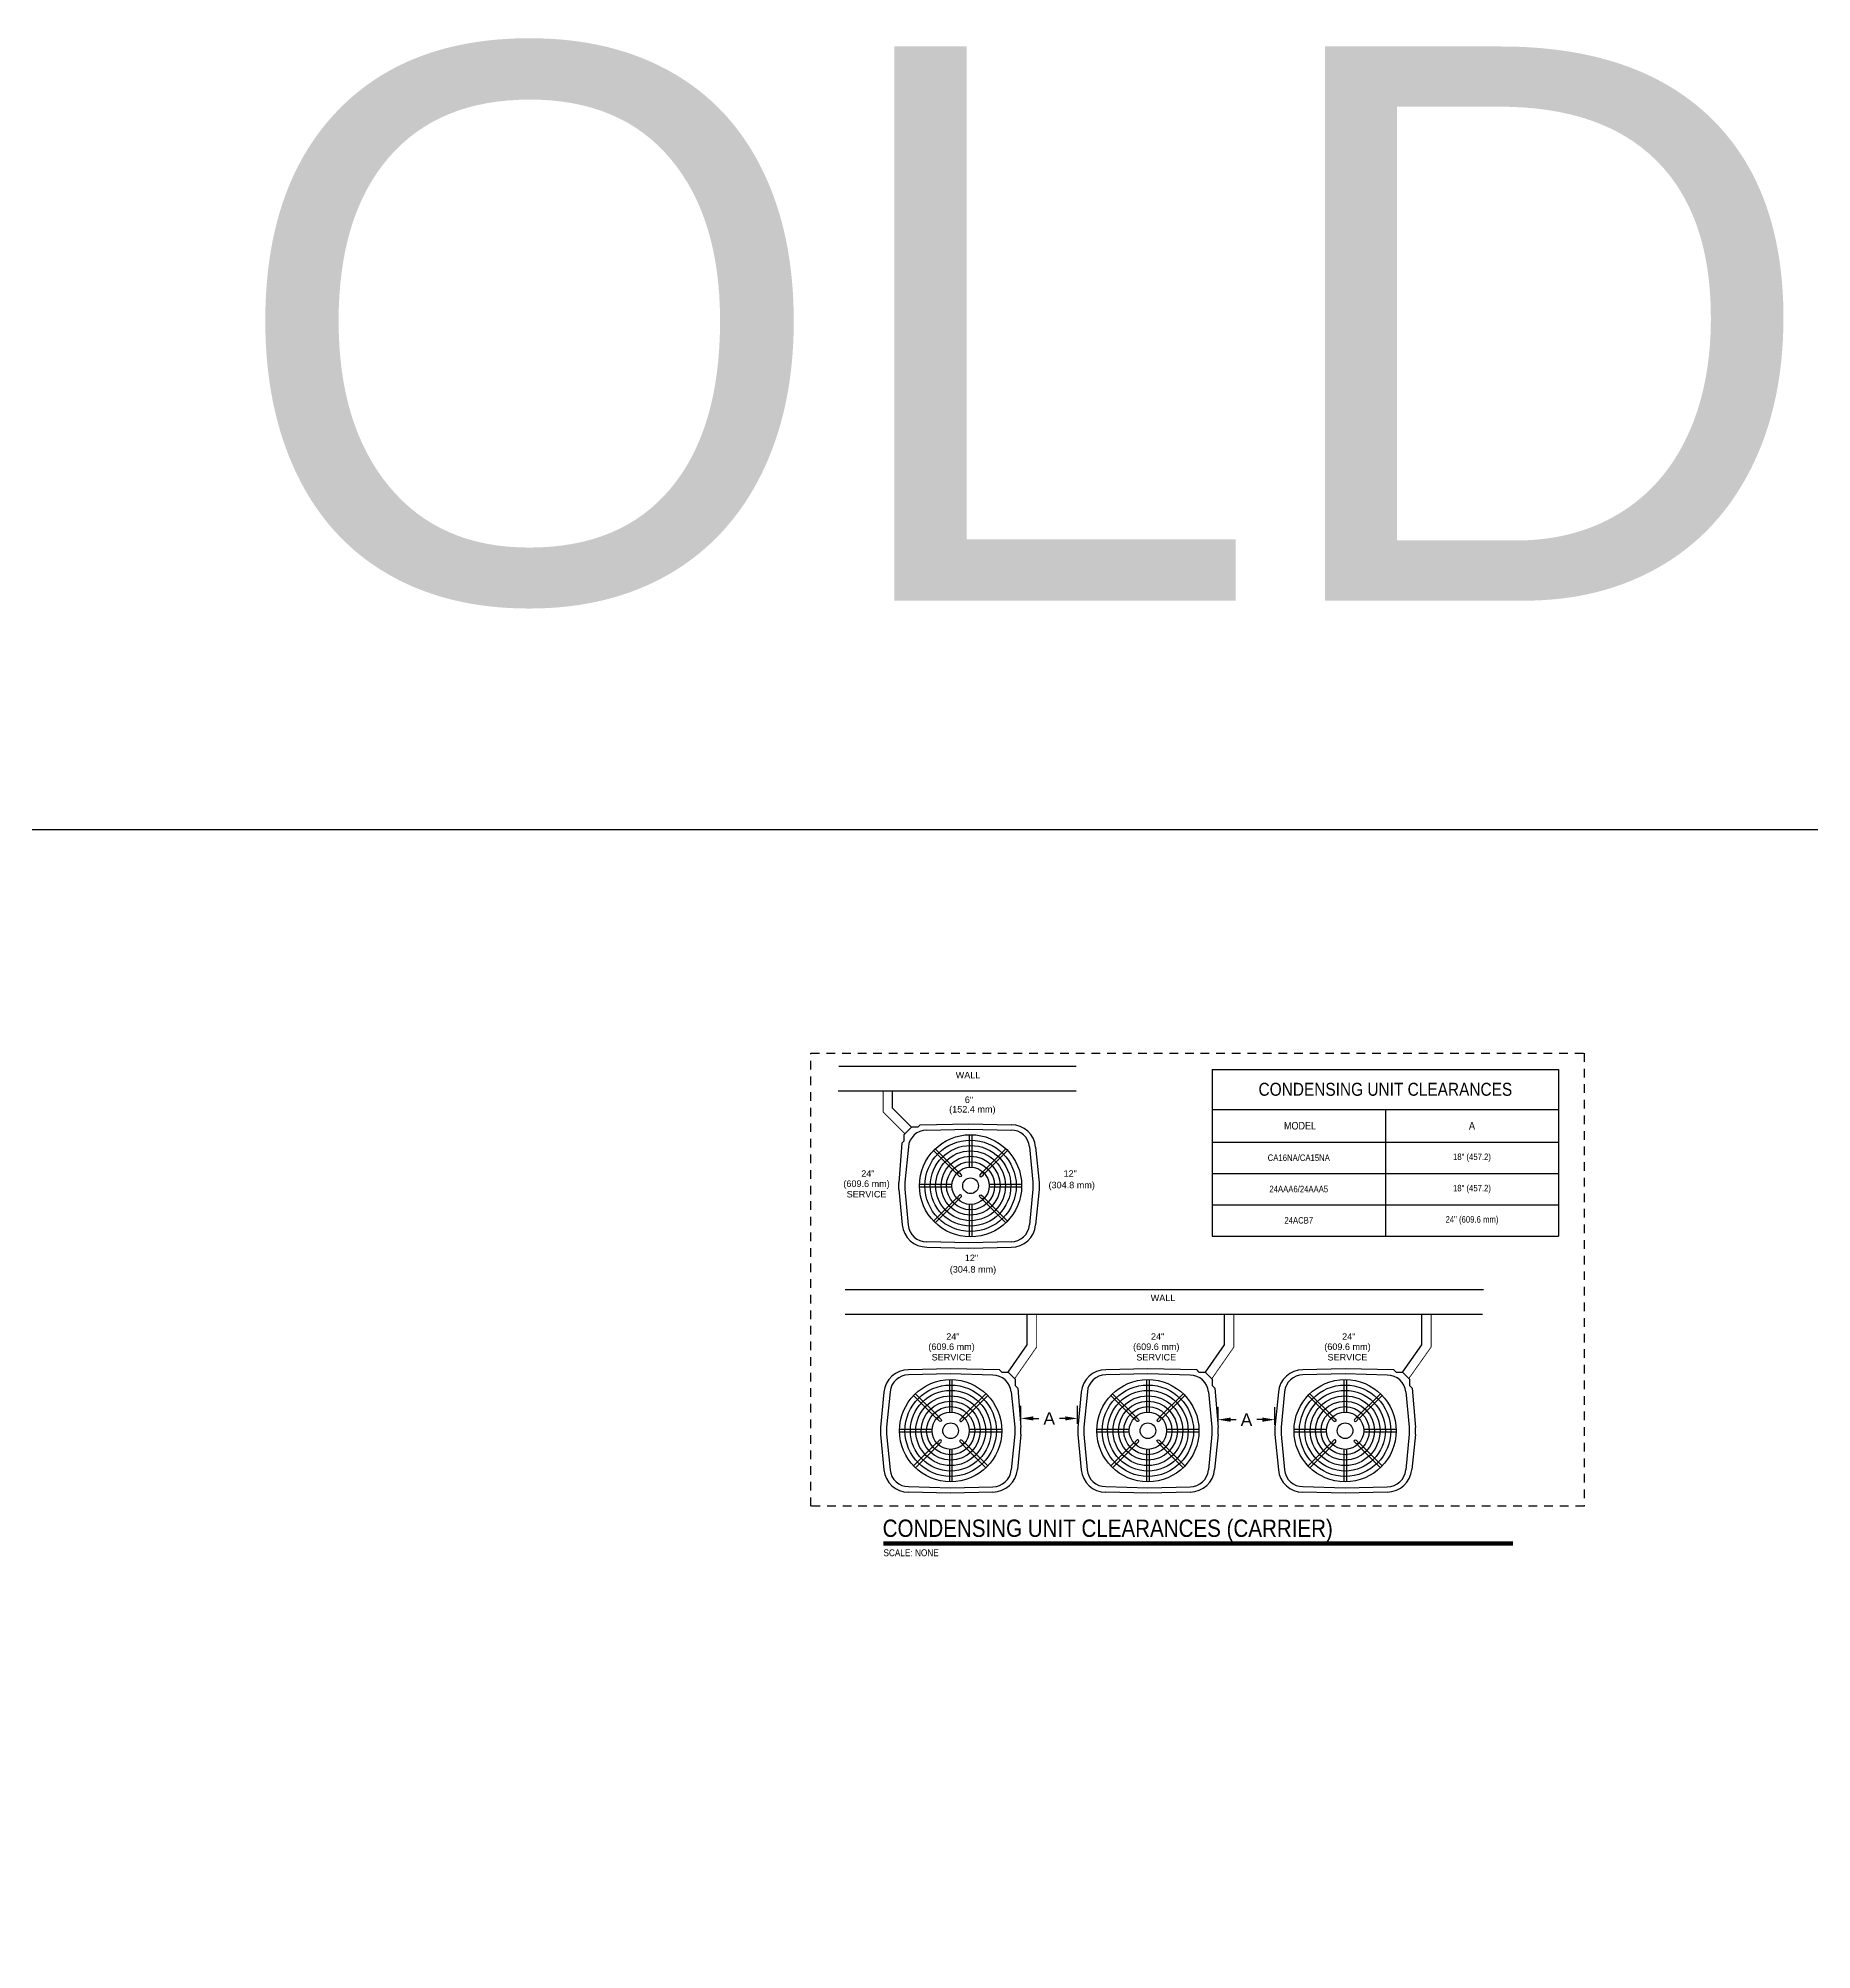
# Model space of a CAD drawing. Header units: inches. Extents: x -22 to 145, y -20 to 61.
# Drawn here: x 104.54 to 130.14, y 33.39 to 60.99 of the extents above; entities that cross this region are included whole.
import ezdxf
from ezdxf.enums import TextEntityAlignment as Align

# ---------------------------------------------------------------- set-up
doc = ezdxf.new("R2010")
doc.units = ezdxf.units.IN
doc.header["$MEASUREMENT"] = 0
doc.header["$PDMODE"] = 34
doc.header["$PDSIZE"] = 50
doc.linetypes.add('GE100-120217$0$HIDDEN2', pattern=[0.1875, 0.125, -0.0625])
doc.layers.add('cloud', color=190, linetype='GE100-120217$0$HIDDEN2', plot=False)
for name, color, linetype in [('E-TXT1', 2, 'Continuous'), ('M_TEXT', 2, 'Continuous'), ('MECH-EQUIP', 5, 'Continuous'), ('MECH_EQUIPMENT', 4, 'Continuous'), ('SCHED-BORDER', 13, 'Continuous')]:
    doc.layers.add(name, color=color, linetype=linetype)
doc.styles.add('A2', font='arial.ttf', dxfattribs={"width": 0.85})
doc.styles.add('ARC-TEXT', font='arial.ttf', dxfattribs={"width": 1.00018, "height": 0.0938})
doc.styles.add('Arial', font='arial.ttf')
doc.styles.add('gmep', font='arial.ttf', dxfattribs={"width": 0.85, "height": 0.938})
doc.styles.add('section title', font='arial.ttf', dxfattribs={"width": 0.85, "height": 0.25})
doc.styles.get("Standard").update_dxf_attribs({"font": 'arial.ttf'})
doc.dimstyles.new('Standard 1', dxfattribs={"dimtxt": 0.18, "dimasz": 0.18, "dimexe": 0.18, "dimexo": 0.0625, "dimgap": 0.09, "dimtad": 0, "dimtih": 1, "dimtoh": 1, "dimdec": 4, "dimzin": 0, "dimdsep": 46, "dimlunit": 4, "dimtxsty": 'Standard', "dimcen": 0.09, "dimadec": 0, "dimazin": 0, "dimtfac": 1, "dimtdec": 4, "dimtofl": 0, "dimtmove": 0, "dimatfit": 3, "dimfxl": 1, "dimtolj": 1, "dimtzin": 0, "dimarcsym": 0})

# ---------------------------------------------------------------- blocks, each defined once
blk = doc.blocks.new('*T1079')
at = {"color": 0, "linetype": 'ByBlock', "lineweight": -2, "transparency": 16777216}
for p, q in [((0, 0), (5, 0)), ((0, 0), (0, -2.405)), ((5, 0), (5, -2.405)), ((0, -0.577), (5, -0.577)), ((2.5, -0.577), (2.5, -2.405)), ((0, -1.05), (5, -1.05)), ((0, -1.501), (5, -1.501)), ((0, -1.953), (5, -1.953)), ((0, -2.405), (5, -2.405))]:
    blk.add_line(p, q, dxfattribs=at)
at = {"color": 2, "transparency": 16777216, "attachment_point": 5, "style": 'A2'}
for s, insert, char_height, width in [('CONDENSING UNIT CLEARANCES', (2.5, -0.288), 0.1875, 4.88), (' MODEL', (1.25, -0.813), 0.1094, 2.375), ('A', (3.75, -0.813), 0.109, 2.375), ('CA16NA/CA15NA', (1.25, -1.275), 0.09375, 2.375), ('18" (457.2) ', (3.75, -1.275), 0.09375, 2.375), ('24AAA6/24AAA5', (1.25, -1.727), 0.09375, 2.375), ('18" (457.2)', (3.75, -1.727), 0.09375, 2.375), ('24ACB7', (1.25, -2.179), 0.0938, 2.375), ('24" (609.6 mm)', (3.75, -2.179), 0.09375, 2.375)]:
    blk.add_mtext(s, dxfattribs=dict(at, insert=insert, char_height=char_height, width=width))
blk = doc.blocks.new('*D1081')
at = {"color": 0, "lineweight": -2, "transparency": 16777216}
for p, q in [((118.72, 40.987), (118.72, 41.244)), ((119.54, 40.987), (119.54, 41.244)), ((118.9, 41.064), (118.98, 41.064)), ((119.36, 41.064), (119.28, 41.064))]:
    blk.add_line(p, q, dxfattribs=at)
at = {"color": 0, "transparency": 16777216}
for points in [[(118.9, 41.094), (118.9, 41.034), (118.72, 41.064)], [(119.36, 41.094), (119.36, 41.034), (119.54, 41.064)]]:
    blk.add_solid(points, dxfattribs=at)
at = {"layer": 'Defpoints', "color": 0, "transparency": 16777216}
for p in [(118.72, 41.064), (118.72, 40.924), (119.54, 40.924)]:
    blk.add_point(p, dxfattribs=at)
at = {"color": 0, "transparency": 16777216, "insert": (119.13, 41.064), "char_height": 0.18, "attachment_point": 5}
blk.add_mtext('\\A1;A', dxfattribs=at)
blk = doc.blocks.new('*D1082')
at = {"color": 0, "lineweight": -2, "transparency": 16777216}
for p, q in [((121.567, 40.969), (121.567, 41.226)), ((122.387, 40.969), (122.387, 41.226)), ((121.747, 41.046), (121.827, 41.046)), ((122.207, 41.046), (122.127, 41.046))]:
    blk.add_line(p, q, dxfattribs=at)
at = {"color": 0, "transparency": 16777216}
for points in [[(121.747, 41.076), (121.747, 41.016), (121.567, 41.046)], [(122.207, 41.076), (122.207, 41.016), (122.387, 41.046)]]:
    blk.add_solid(points, dxfattribs=at)
at = {"layer": 'Defpoints', "color": 0, "transparency": 16777216}
for p in [(121.567, 41.046), (121.567, 40.907), (122.387, 40.907)]:
    blk.add_point(p, dxfattribs=at)
at = {"color": 0, "transparency": 16777216, "insert": (121.977, 41.046), "char_height": 0.18, "attachment_point": 5}
blk.add_mtext('\\A1;A', dxfattribs=at)

msp = doc.modelspace()

# ---------------------------------------------------------------- linework, layer by layer
at = {"layer": 'cloud'}
msp.add_lwpolyline([(115.69014, 46.33717), (126.84947, 46.33717), (126.84947, 39.79871), (115.69014, 39.79871)], close=True, dxfattribs=at)
at = {"layer": 'E-TXT1', "const_width": 0.0625}
msp.add_lwpolyline([(116.73395, 39.25801), (125.82261, 39.25801)], dxfattribs=at)
at = {"layer": 'MECH-EQUIP'}
for p, q in [((117.26648, 45.30137), (117.97065, 45.31779)), ((117.97065, 45.31779), (118.57954, 45.30329)), ((117.00281, 45.0377), (116.95723, 44.46791)), ((117.09633, 44.98323), (117.04571, 44.47271)), ((117.36176, 45.22544), (117.97065, 45.24185)), ((117.97065, 45.24185), (118.57954, 45.22735)), ((117.97552, 45.15957), (117.97552, 44.69057)), ((118.01263, 45.15957), (118.01263, 44.69057)), ((118.84464, 44.98501), (118.89526, 44.47448)), ((118.93345, 44.98035), (118.98407, 44.46982)), ((116.95723, 44.41728), (116.95723, 44.46791)), ((117.04571, 44.47271), (117.04571, 44.42208)), ((117.72559, 44.44063), (117.25658, 44.44063)), ((118.73157, 44.44063), (118.26256, 44.44063)), ((118.89526, 44.47448), (118.89526, 44.42386)), ((118.98407, 44.46982), (118.98407, 44.4192)), ((116.95723, 44.36666), (116.95723, 44.41728)), ((116.95723, 44.36666), (117.00786, 43.85996)), ((117.04571, 44.42208), (117.04571, 44.37146)), ((117.04571, 44.37146), (117.096, 43.8553)), ((117.72559, 44.40353), (117.25658, 44.40353)), ((117.97552, 44.1536), (117.97552, 43.68459)), ((118.01263, 44.1536), (118.01263, 43.68459)), ((118.73157, 44.40353), (118.26256, 44.40353)), ((118.89526, 44.37323), (118.84497, 43.85708)), ((118.89526, 44.42386), (118.89526, 44.37323)), ((118.98407, 44.36857), (118.93345, 43.85805)), ((118.98407, 44.4192), (118.98407, 44.36857)), ((117.97065, 43.59654), (117.36176, 43.61296)), ((118.57954, 43.61487), (117.97065, 43.59654)), ((117.36176, 43.53702), (117.97065, 43.5206)), ((117.97065, 43.5206), (118.57954, 43.53511)), ((117.70707, 41.78218), (117.09818, 41.76768)), ((117.70707, 41.70625), (117.09818, 41.69174)), ((118.41124, 41.76576), (117.70707, 41.78218)), ((118.31596, 41.68983), (117.70707, 41.70625)), ((120.5539, 41.78218), (119.945, 41.76768)), ((120.5539, 41.70625), (119.945, 41.69174)), ((121.25807, 41.76576), (120.5539, 41.78218)), ((121.16279, 41.68983), (120.5539, 41.70625)), ((123.40072, 41.78218), (122.79183, 41.76768)), ((123.40072, 41.70625), (122.79183, 41.69174)), ((124.10489, 41.76576), (123.40072, 41.78218)), ((124.00962, 41.68983), (123.40072, 41.70625)), ((116.74427, 41.44474), (116.69365, 40.93421)), ((116.83308, 41.4494), (116.78246, 40.93887)), ((117.68852, 41.62396), (117.68852, 41.15496)), ((117.72562, 41.62396), (117.72562, 41.15496)), ((118.58139, 41.44762), (118.63201, 40.9371)), ((118.67491, 41.50209), (118.72049, 40.9323)), ((119.5911, 41.44474), (119.54048, 40.93421)), ((119.67991, 41.4494), (119.62928, 40.93887)), ((120.53534, 41.62396), (120.53534, 41.15496)), ((120.57245, 41.62396), (120.57245, 41.15496)), ((121.42822, 41.44762), (121.47884, 40.9371)), ((121.52174, 41.50209), (121.56732, 40.9323)), ((122.43793, 41.44474), (122.3873, 40.93421)), ((122.52674, 41.4494), (122.47611, 40.93887)), ((123.38217, 41.62396), (123.38217, 41.15496)), ((123.41928, 41.62396), (123.41928, 41.15496)), ((124.27504, 41.44762), (124.32567, 40.9371)), ((124.36857, 41.50209), (124.41414, 40.9323)), ((116.69365, 40.93421), (116.69365, 40.88359)), ((116.69365, 40.88359), (116.69365, 40.83296)), ((116.78246, 40.93887), (116.78246, 40.88825)), ((116.78246, 40.88825), (116.78246, 40.83762)), ((117.43858, 40.90502), (116.96957, 40.90502)), ((117.43858, 40.86792), (116.96957, 40.86792)), ((118.44456, 40.90502), (117.97555, 40.90502)), ((118.44456, 40.86792), (117.97555, 40.86792)), ((118.63201, 40.9371), (118.63201, 40.88647)), ((118.63201, 40.88647), (118.63201, 40.83585)), ((118.72049, 40.88168), (118.72049, 40.9323)), ((118.72049, 40.83105), (118.72049, 40.88168)), ((119.54048, 40.93421), (119.54048, 40.88359)), ((119.54048, 40.88359), (119.54048, 40.83296)), ((119.62928, 40.93887), (119.62928, 40.88825)), ((119.62928, 40.88825), (119.62928, 40.83762)), ((120.28541, 40.90502), (119.8164, 40.90502)), ((120.28541, 40.86792), (119.8164, 40.86792)), ((121.29139, 40.90502), (120.82238, 40.90502)), ((121.29139, 40.86792), (120.82238, 40.86792)), ((121.47884, 40.9371), (121.47884, 40.88647)), ((121.47884, 40.88647), (121.47884, 40.83585)), ((121.56732, 40.88168), (121.56732, 40.9323)), ((121.56732, 40.83105), (121.56732, 40.88168)), ((122.3873, 40.93421), (122.3873, 40.88359)), ((122.3873, 40.88359), (122.3873, 40.83296)), ((122.47611, 40.93887), (122.47611, 40.88825)), ((122.47611, 40.88825), (122.47611, 40.83762)), ((123.13224, 40.90502), (122.66323, 40.90502)), ((123.13224, 40.86792), (122.66323, 40.86792)), ((124.13822, 40.90502), (123.66921, 40.90502)), ((124.13822, 40.86792), (123.66921, 40.86792)), ((124.32567, 40.9371), (124.32567, 40.88647)), ((124.32567, 40.88647), (124.32567, 40.83585)), ((124.41414, 40.88168), (124.41414, 40.9323)), ((124.41414, 40.83105), (124.41414, 40.88168)), ((116.69365, 40.83296), (116.74427, 40.32244)), ((116.78246, 40.83762), (116.83275, 40.32147)), ((117.68852, 40.61799), (117.68852, 40.14898)), ((117.72562, 40.61799), (117.72562, 40.14898)), ((118.63201, 40.83585), (118.58172, 40.31969)), ((118.72049, 40.83105), (118.66986, 40.32435)), ((119.54048, 40.83296), (119.5911, 40.32244)), ((119.62928, 40.83762), (119.67958, 40.32147)), ((120.53534, 40.61799), (120.53534, 40.14898)), ((120.57245, 40.61799), (120.57245, 40.14898)), ((121.47884, 40.83585), (121.42855, 40.31969)), ((121.56732, 40.83105), (121.51669, 40.32435)), ((122.3873, 40.83296), (122.43793, 40.32244)), ((122.47611, 40.83762), (122.5264, 40.32147)), ((123.38217, 40.61799), (123.38217, 40.14898)), ((123.41928, 40.61799), (123.41928, 40.14898)), ((124.32567, 40.83585), (124.27538, 40.31969)), ((124.41414, 40.83105), (124.36352, 40.32435)), ((117.09818, 40.07926), (117.70707, 40.06093)), ((117.70707, 40.06093), (118.31596, 40.07735)), ((119.945, 40.07926), (120.5539, 40.06093)), ((120.5539, 40.06093), (121.16279, 40.07735)), ((122.79183, 40.07926), (123.40072, 40.06093)), ((123.40072, 40.06093), (124.00962, 40.07735)), ((117.70707, 39.985), (117.09818, 39.9995)), ((118.31596, 40.00141), (117.70707, 39.985)), ((120.5539, 39.985), (119.945, 39.9995)), ((121.16279, 40.00141), (120.5539, 39.985)), ((123.40072, 39.985), (122.79183, 39.9995)), ((124.00962, 40.00141), (123.40072, 39.985))]:
    msp.add_line(p, q, dxfattribs=at)
for points in [[(117.26648, 45.30137), (117.24767, 45.28256), (117.23296, 45.26785), (117.14199, 45.26785), (117.08916, 45.21502), (117.08916, 45.21502)], [(117.00281, 45.0377), (117.02162, 45.05651), (117.03633, 45.07123), (117.03633, 45.16219), (117.08916, 45.21502), (117.08916, 45.21502)], [(117.79111, 44.59881), (117.45947, 44.93045)], [(117.48571, 44.95669), (117.81735, 44.62505)], [(118.50244, 44.95669), (118.1708, 44.62505)], [(118.19704, 44.59881), (118.52868, 44.93045)], [(117.79111, 44.24535), (117.45947, 43.91371)], [(117.48571, 43.88748), (117.81735, 44.21912)], [(118.50244, 43.88748), (118.1708, 44.21912)], [(118.19704, 44.24535), (118.52868, 43.91371)], [(118.41124, 41.76576), (118.43005, 41.74695), (118.44476, 41.73224), (118.53573, 41.73224), (118.58856, 41.67941), (118.58856, 41.67941)], [(118.67491, 41.50209), (118.6561, 41.5209), (118.64139, 41.53562), (118.64139, 41.62659), (118.58856, 41.67941), (118.58856, 41.67941)], [(121.25807, 41.76576), (121.27688, 41.74695), (121.29159, 41.73224), (121.38256, 41.73224), (121.43539, 41.67941), (121.43539, 41.67941)], [(121.52174, 41.50209), (121.50293, 41.5209), (121.48821, 41.53562), (121.48821, 41.62659), (121.43539, 41.67941), (121.43539, 41.67941)], [(124.10489, 41.76576), (124.1237, 41.74695), (124.13842, 41.73224), (124.22939, 41.73224), (124.28222, 41.67941), (124.28222, 41.67941)], [(124.36857, 41.50209), (124.34976, 41.5209), (124.33504, 41.53562), (124.33504, 41.62659), (124.28222, 41.67941), (124.28222, 41.67941)], [(117.5041, 41.0632), (117.17246, 41.39484)], [(117.1987, 41.42108), (117.53034, 41.08944)], [(118.21544, 41.42108), (117.8838, 41.08944)], [(117.91003, 41.0632), (118.24167, 41.39484)], [(120.35093, 41.0632), (120.01929, 41.39484)], [(120.04553, 41.42108), (120.37717, 41.08944)], [(121.06226, 41.42108), (120.73062, 41.08944)], [(120.75686, 41.0632), (121.0885, 41.39484)], [(123.19776, 41.0632), (122.86612, 41.39484)], [(122.89236, 41.42108), (123.224, 41.08944)], [(123.90909, 41.42108), (123.57745, 41.08944)], [(123.60369, 41.0632), (123.93533, 41.39484)], [(117.5041, 40.70974), (117.17246, 40.3781)], [(117.1987, 40.35187), (117.53034, 40.68351)], [(118.21544, 40.35187), (117.8838, 40.68351)], [(117.91003, 40.70974), (118.24167, 40.3781)], [(120.35093, 40.70974), (120.01929, 40.3781)], [(120.04553, 40.35187), (120.37717, 40.68351)], [(121.06226, 40.35187), (120.73062, 40.68351)], [(120.75686, 40.70974), (121.0885, 40.3781)], [(123.19776, 40.70974), (122.86612, 40.3781)], [(122.89236, 40.35187), (123.224, 40.68351)], [(123.90909, 40.35187), (123.57745, 40.68351)], [(123.60369, 40.70974), (123.93533, 40.3781)]]:
    msp.add_lwpolyline(points, dxfattribs=at)
for points in [[(117.83347, 44.60687), (117.85765, 44.58269, -1), (117.83347, 44.5585), (117.80928, 44.58269, -1)], [(118.15468, 44.60687), (118.13049, 44.58269, 1), (118.15468, 44.5585), (118.17887, 44.58269, 1)], [(117.83347, 44.23729), (117.85765, 44.26147, 1), (117.83347, 44.28566), (117.80928, 44.26147, 1)], [(118.15468, 44.23729), (118.13049, 44.26147, -1), (118.15468, 44.28566), (118.17887, 44.26147, -1)], [(117.54646, 41.07127), (117.57065, 41.04708, -1), (117.54646, 41.02289), (117.52227, 41.04708, -1)], [(117.86768, 41.07127), (117.84349, 41.04708, 1), (117.86768, 41.02289), (117.89186, 41.04708, 1)], [(120.39329, 41.07127), (120.41747, 41.04708, -1), (120.39329, 41.02289), (120.3691, 41.04708, -1)], [(120.7145, 41.07127), (120.69032, 41.04708, 1), (120.7145, 41.02289), (120.73869, 41.04708, 1)], [(123.24012, 41.07127), (123.2643, 41.04708, -1), (123.24012, 41.02289), (123.21593, 41.04708, -1)], [(123.56133, 41.07127), (123.53715, 41.04708, 1), (123.56133, 41.02289), (123.58552, 41.04708, 1)], [(117.54646, 40.70168), (117.57065, 40.72586, 1), (117.54646, 40.75005), (117.52227, 40.72586, 1)], [(117.86768, 40.70168), (117.84349, 40.72586, -1), (117.86768, 40.75005), (117.89186, 40.72586, -1)], [(120.39329, 40.70168), (120.41747, 40.72586, 1), (120.39329, 40.75005), (120.3691, 40.72586, 1)], [(120.7145, 40.70168), (120.69032, 40.72586, -1), (120.7145, 40.75005), (120.73869, 40.72586, -1)], [(123.24012, 40.70168), (123.2643, 40.72586, 1), (123.24012, 40.75005), (123.21593, 40.72586, 1)], [(123.56133, 40.70168), (123.53715, 40.72586, -1), (123.56133, 40.75005), (123.58552, 40.72586, -1)]]:
    msp.add_lwpolyline(points, format="xyb", close=True, dxfattribs=at)
for centre, radius in [((117.99407, 44.42208), 0.73773), ((117.99407, 44.42208), 0.65963), ((117.99407, 44.42208), 0.58153), ((117.99407, 44.42208), 0.50343), ((117.99407, 44.42208), 0.42532), ((117.99407, 44.42208), 0.34722), ((117.99407, 44.42208), 0.26912), ((117.99407, 44.42208), 0.11292), ((117.70707, 40.88647), 0.73773), ((117.70707, 40.88647), 0.65963), ((117.70707, 40.88647), 0.58153), ((120.5539, 40.88647), 0.73773), ((120.5539, 40.88647), 0.65963), ((120.5539, 40.88647), 0.58153), ((123.40072, 40.88647), 0.73773), ((123.40072, 40.88647), 0.65963), ((123.40072, 40.88647), 0.58153), ((117.70707, 40.88647), 0.50343), ((117.70707, 40.88647), 0.42532), ((117.70707, 40.88647), 0.34722), ((117.70707, 40.88647), 0.26912), ((120.5539, 40.88647), 0.50343), ((120.5539, 40.88647), 0.42532), ((120.5539, 40.88647), 0.34722), ((120.5539, 40.88647), 0.26912), ((123.40072, 40.88647), 0.50343), ((123.40072, 40.88647), 0.42532), ((123.40072, 40.88647), 0.34722), ((123.40072, 40.88647), 0.26912), ((117.70707, 40.88647), 0.11292), ((120.5539, 40.88647), 0.11292), ((123.40072, 40.88647), 0.11292)]:
    msp.add_circle(centre, radius, dxfattribs=at)
for centre, radius, start, end in [((118.57954, 44.9479), 0.35539, 5.239036, 90), ((117.36176, 44.9589), 0.26654, 90, 174.760964), ((118.57921, 44.96067), 0.26654, 5.239036, 90), ((117.36176, 43.89241), 0.35539, 185.239036, 270), ((117.36143, 43.87964), 0.26654, 185.239036, 270), ((118.57954, 43.8905), 0.35539, 270, 354.760964), ((118.57954, 43.88141), 0.26654, 270, 354.760964), ((117.09818, 41.41229), 0.35539, 90, 174.760964), ((117.09851, 41.42506), 0.26654, 90, 174.760964), ((118.31596, 41.42329), 0.26654, 5.239036, 90), ((119.945, 41.41229), 0.35539, 90, 174.760964), ((119.94534, 41.42506), 0.26654, 90, 174.760964), ((121.16279, 41.42329), 0.26654, 5.239036, 90), ((122.79183, 41.41229), 0.35539, 90, 174.760964), ((122.79217, 41.42506), 0.26654, 90, 174.760964), ((124.00962, 41.42329), 0.26654, 5.239036, 90), ((117.09818, 40.35489), 0.35539, 185.239036, 270), ((117.09818, 40.34581), 0.26654, 185.239036, 270), ((118.31596, 40.3568), 0.35539, 270, 354.760964), ((118.31629, 40.34403), 0.26654, 270, 354.760964), ((119.945, 40.35489), 0.35539, 185.239036, 270), ((119.945, 40.34581), 0.26654, 185.239036, 270), ((121.16279, 40.3568), 0.35539, 270, 354.760964), ((121.16312, 40.34403), 0.26654, 270, 354.760964), ((122.79183, 40.35489), 0.35539, 185.239036, 270), ((122.79183, 40.34581), 0.26654, 185.239036, 270), ((124.00962, 40.3568), 0.35539, 270, 354.760964), ((124.00995, 40.34403), 0.26654, 270, 354.760964)]:
    msp.add_arc(centre, radius, start, end, dxfattribs=at)
at = {"layer": 'MECH_EQUIPMENT'}
for p, q in [((116.09359, 46.14824), (119.51768, 46.14824)), ((116.08363, 45.79479), (119.51768, 45.79479)), ((116.18686, 42.92393), (125.39684, 42.92393)), ((116.18686, 42.57049), (125.38445, 42.57049))]:
    msp.add_line(p, q, dxfattribs=at)
at = {"layer": 'MECH_EQUIPMENT', "const_width": 0.01266}
for points in [[(117.0472, 45.17306), (116.73175, 45.48852), (116.73175, 45.79479)], [(118.63038, 41.63759), (118.9491, 42.09526), (118.9491, 42.57049)], [(121.47721, 41.63759), (121.79593, 42.09526), (121.79593, 42.57049)], [(124.32095, 41.64067), (124.64276, 42.09526), (124.64276, 42.57049)]]:
    msp.add_lwpolyline(points, dxfattribs=at)
at = {"layer": 'MECH_EQUIPMENT'}
for points in [[(117.14199, 45.26785), (116.86869, 45.54114), (116.86869, 45.79479)], [(118.53664, 41.73133), (118.81216, 42.12638), (118.81216, 42.57049)], [(121.38347, 41.73133), (121.65898, 42.12638), (121.65898, 42.57049)], [(124.23376, 41.7348), (124.50581, 42.12638), (124.50581, 42.57049)]]:
    msp.add_lwpolyline(points, dxfattribs=at)
at = {"layer": 'SCHED-BORDER'}
msp.add_lwpolyline([(90.51163, 49.56448), (145.39823, 49.56448), (145.39823, 3.97844), (90.51163, 3.97844)], close=True, dxfattribs=at)

# ---------------------------------------------------------------- block references
msp.add_blockref('*T1079', (121.48174, 46.10176))

# ---------------------------------------------------------------- texts
at = {"layer": 'E-TXT1', "style": 'section title', "width": 0.85}
msp.add_text('CONDENSING UNIT CLEARANCES (CARRIER) ', height=0.25, dxfattribs=at).set_placement((116.72572, 39.35378))
at = {"layer": 'E-TXT1', "insert": (116.73713, 39.17452), "char_height": 0.1, "width": 5.6304676, "attachment_point": 1, "style": 'gmep'}
msp.add_mtext('SCALE: NONE', dxfattribs=at)
at = {"layer": 'M_TEXT', "style": 'ARC-TEXT'}
for s, p in [('WALL', (117.78009, 45.9731)), ('(152.4 mm)', (117.68549, 45.47995)), ('6"', (117.91188, 45.61725)), ('24"', (116.4166, 44.55228)), ('(304.8 mm)', (119.11972, 44.38611)), ('12"', (119.33711, 44.55228)), ('12"', (117.91188, 43.33562)), ('(304.8 mm)', (117.69449, 43.16945)), ('WALL', (120.59429, 42.7568)), ('24"', (117.64342, 42.19886)), ('24"', (120.59809, 42.19886)), ('24"', (123.35776, 42.19886))]:
    msp.add_text(s, height=0.09375, dxfattribs=at).set_placement(p)
for s, p in [('(609.6 mm)', (116.4933, 44.40565)), ('SERVICE', (116.4933, 44.25392)), ('(609.6 mm)', (117.72012, 42.05223)), ('SERVICE', (117.72012, 41.9005)), ('(609.6 mm)', (120.67478, 42.05223)), ('SERVICE', (120.67478, 41.9005)), ('(609.6 mm)', (123.43445, 42.05223)), ('SERVICE', (123.43445, 41.9005))]:
    msp.add_text(s, height=0.09375, dxfattribs=at).set_placement(p, align=Align.CENTER)
at = {"layer": 'SCHED-BORDER', "insert": (107.28551, 60.86865), "char_height": 8, "width": 6.6887095, "attachment_point": 1, "style": 'Arial'}
msp.add_mtext('OLD', dxfattribs=at)

# ---------------------------------------------------------------- dimensions: what is measured, and where the dimension line sits
for base, p1, p2, picture, middle in [((118.72049, 41.06371), (119.54048, 40.9244), (118.72049, 40.9244), '*D1081', (119.13048, 41.06371)), ((121.56732, 41.04629), (122.3873, 40.90699), (121.56732, 40.90699), '*D1082', (121.97731, 41.04629))]:
    dim = msp.add_linear_dim(base=base, p1=p1, p2=p2, text='A', dimstyle='Standard 1')
    dim.commit()
    dim.dimension.update_dxf_attribs({"geometry": picture, "text_midpoint": middle, "dimtype": 160})

doc.saveas('drawing.dxf')
